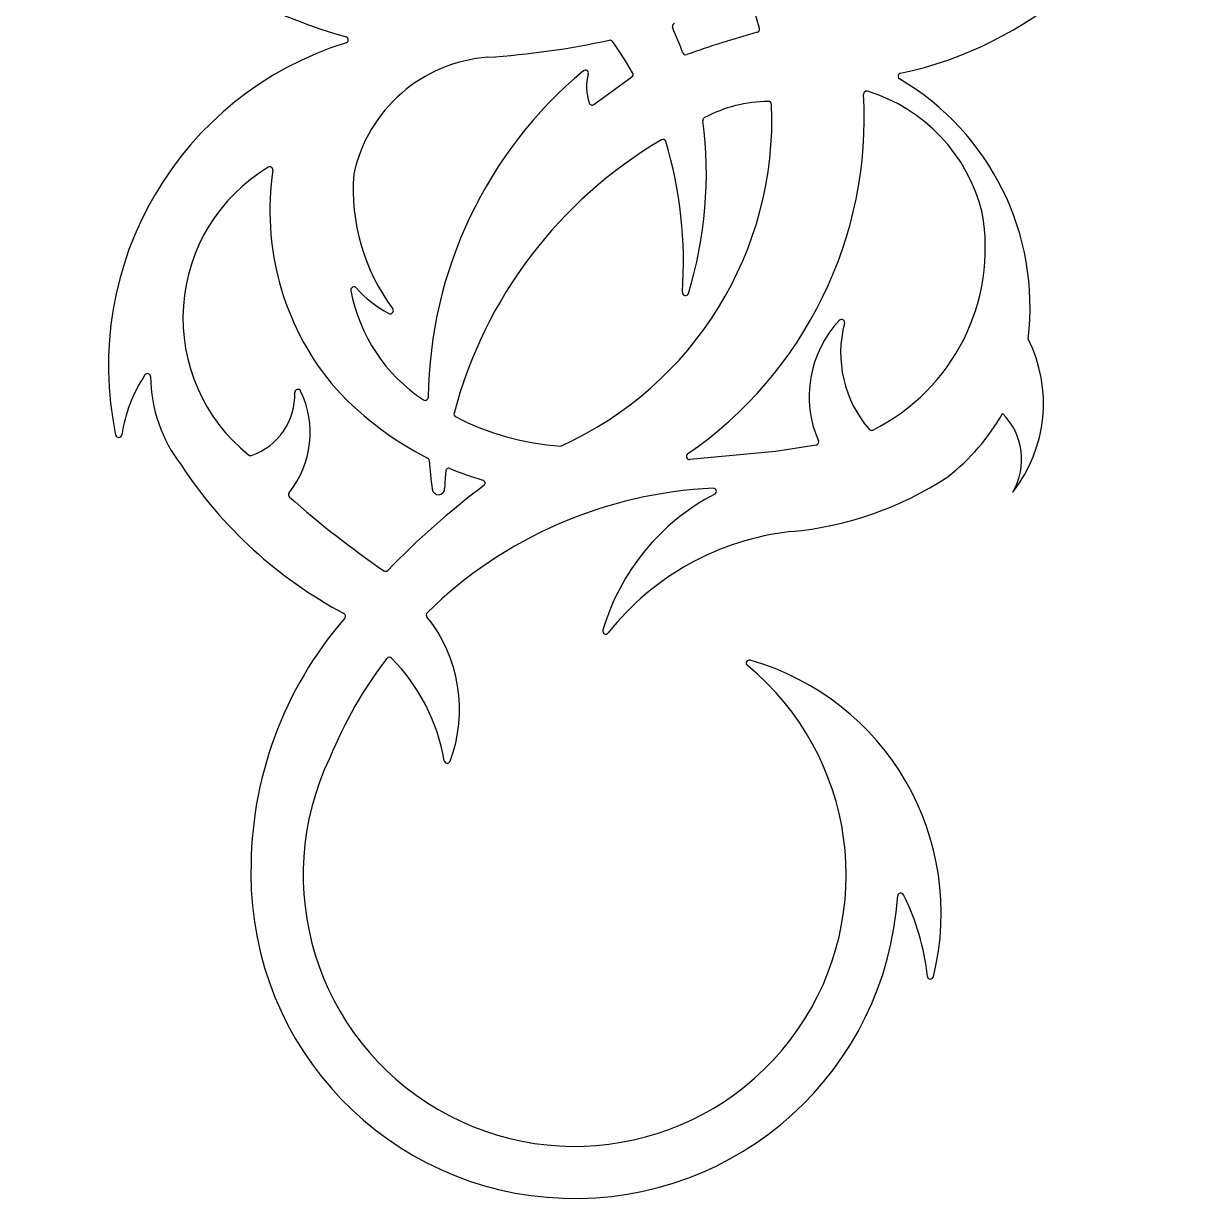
# Model space of a CAD drawing. Extents: x 0 to 16.8, y 0 to 18.
# Drawn here: x 5.46 to 11.45, y 0 to 6.07 of the extents above; entities that cross this region are included whole.
import ezdxf

# ---------------------------------------------------------------- set-up
doc = ezdxf.new("R2010")
doc.units = 0
doc.layers.add('WHITE', color=7, linetype='CONTINUOUS')

msp = doc.modelspace()

# ---------------------------------------------------------------- linework, layer by layer
at = {"layer": 'WHITE', "linetype": 'CONTINUOUS'}
for p, q in [((8.410347, 5.65322), (8.606749, 5.796058)), ((9.55856, 3.893002), (9.349154, 3.860508)), ((9.349154, 3.860508), (8.905623, 3.818552))]:
    msp.add_line(p, q, dxfattribs=at)
for centre, radius, start, end in [((7.903887, 8.7417), 2.84604, -148.99256, -105.765154), ((9.577127, 7.765573), 1.995195, -77.922953, -20.500816), ((7.412392, 5.548171), 1.919266, 15.02329, 19.612701), ((8.831905, 6.056726), 0.015833, 106.667357, 203.491769), ((6.312932, 4.961876), 2.730787, 20.551, 23.491771), ((10.558063, 1.261639), 4.939638, 105.29619, 109.734879), ((9.250766, 6.041563), 0.015833, -74.703812, 15.023288), ((7.651615, 4.303489), 1.748183, 107.324176, 191.823958), ((7.126331, 5.987481), 0.015833, -72.675822, 74.234845), ((7.567866, 10.278725), 4.391328, -86.135843, -77.869866), ((8.493955, 5.969963), 0.015833, 34.886913, 102.130133), ((6.422632, 4.525691), 2.540967, 30.541325, 34.886913), ((7.91924, 5.13397), 0.76542, 94.153416, 167.999238), ((8.884758, 5.926052), 0.015833, -159.449001, -70.265126), ((8.366598, 5.815143), 0.015833, -14.622425, 129.832833), ((9.784512, 4.115292), 2.229422, 129.832836, 179.364297), ((8.6426, 5.743135), 0.269407, 165.377574, 197.70356), ((8.597436, 5.808863), 0.015833, -53.972628, 30.541326), ((9.997888, 5.799055), 0.015833, 102.077046, 239.498807), ((9.295253, 4.606275), 1.368515, -6.891039, 59.498805), ((9.820031, 5.706962), 0.015833, 72.824619, 183.217837), ((9.566079, 4.885323), 0.875823, 13.86517, 72.824618), ((7.47771, 5.576562), 1.852446, -65.724414, 2.397445), ((8.401034, 5.666025), 0.015833, -162.296444, -53.972626), ((7.692263, 5.587336), 2.115295, -55.343785, 3.217837), ((9.317388, 4.959025), 0.710214, 90.385607, 118.135864), ((9.312715, 5.65339), 0.015833, 2.397446, 90.38561), ((6.869934, 5.297939), 2.121734, -17.019367, 7.348728), ((8.989944, 5.571352), 0.015833, 118.135866, 187.348728), ((9.940075, 3.462735), 2.329218, 120.444869, 165.181486), ((8.767863, 5.457143), 0.015833, 16.559301, 120.444863), ((6.692421, 4.840032), 2.181078, -4.136759, 16.559297), ((7.196319, 4.550309), 0.908205, 120.975402, 231.223211), ((6.737043, 5.315417), 0.015833, -8.557439, 120.975402), ((8.14734, 5.103201), 1.410341, 171.442562, 219.149932), ((8.199692, 5.213953), 1.032183, 175.601194, 216.685207), ((9.382411, 4.910736), 1.050297, -63.456766, 10.115533), ((7.170913, 4.695037), 0.015833, 41.341489, 190.546803), ((8.007362, 4.85077), 0.866656, -169.453198, -123.368188), ((7.614021, 5.084885), 0.574358, -138.65851, -117.138263), ((8.883609, 4.681553), 0.015833, 175.863244, 342.980632), ((7.359256, 4.587849), 0.015833, -117.138263, 36.685203), ((10.095413, 4.144747), 0.572866, 136.715591, 203.643957), ((9.689916, 4.52666), 0.015833, -14.747241, 136.71559), ((10.287245, 4.369427), 0.601843, 165.252756, 220.956343), ((9.991035, 4.108572), 0.74202, -38.130121, 26.708935), ((6.735147, 3.827792), 0.772589, 146.353613, 171.191794), ((6.105169, 4.247085), 0.015833, 0.616139, 146.353612), ((6.884982, 4.255471), 0.764025, -179.383859, -142.366736), ((8.312163, 5.319076), 1.675651, -138.683463, -116.992798), ((6.532996, 4.154335), 0.333221, -70.78788, 1.823661), ((6.448153, 3.957183), 0.496964, -38.681847, 25.648993), ((6.881874, 4.165443), 0.015833, 25.648994, 181.82366), ((7.539395, 4.140203), 0.015833, -123.368188, -0.635699), ((7.703633, 4.054402), 0.015833, 165.181484, 242.51189), ((8.332489, 5.263036), 1.378278, -117.488109, -93.876928), ((9.576522, 4.58923), 1.084848, -52.411962, -29.402066), ((10.2834, 3.81893), 0.336546, -30.048227, 44.93656), ((9.844685, 3.985307), 0.015833, -139.043658, -63.456761), ((5.956023, 3.948521), 0.015833, -168.176037, -8.80821), ((9.556132, 3.908648), 0.015833, -81.179621, 23.643954), ((6.637438, 3.854623), 0.015833, -128.776793, -70.78788), ((7.544434, 3.811855), 0.015833, 4.292059, 63.007201), ((8.904132, 3.834315), 0.015833, 124.656215, 275.40379), ((8.194633, 5.044988), 2.289921, -146.735429, -118.005818), ((10.139896, 4.006647), 2.586927, -175.707942, -172.438319), ((7.661004, 3.75795), 0.015833, 67.358555, 175.507151), ((8.312163, 5.319076), 1.675651, -112.641443, -106.464885), ((10.06476, 3.569072), 2.426999, 175.507148, 177.584019), ((7.832749, 3.696953), 0.015833, -52.990376, 73.535116), ((9.27195, 5.19423), 1.754695, -84.872272, -56.58508), ((6.848457, 3.636687), 0.015833, 141.318151, 228.548316), ((10.413081, 0.273933), 4.270795, 127.009629, 135.904909), ((9.125447, 1.425744), 2.246595, 92.509331, 134.529082), ((7.607688, 3.66885), 0.03233, -175.341982, 4.489825), ((9.027779, 3.654366), 0.015833, -62.457544, 92.50933), ((10.252168, 7.490425), 5.157482, -131.451682, -124.57332), ((9.572584, 2.609697), 1.162363, 117.542458, 163.644865), ((9.584133, 2.054269), 1.400929, 96.366889, 141.689717), ((7.334486, 3.256789), 0.015833, -124.573321, -44.095096), ((8.622038, 1.700355), 1.982558, 139.082744, 180.589024), ((7.111941, 3.009238), 0.015833, -40.917263, 61.994182), ((7.561078, 3.016042), 0.015833, 134.529079, 218.668452), ((6.950851, 2.527709), 0.765732, -20.502569, 38.668447), ((8.472449, 2.932548), 0.015833, 163.644864, 321.689716), ((7.353761, 2.781262), 0.015833, 44.845712, 142.58036), ((8.311579, 1.672014), 1.402383, 154.464056, 410.504813), ((9.125447, 1.425744), 2.246595, 142.580359, 157.746262), ((6.66709, 2.098279), 0.984329, 9.599013, 44.845715), ((9.213584, 2.76642), 0.015833, 74.082, 230.504818), ((8.845036, 1.474165), 1.359616, -13.973605, 74.082), ((7.653249, 2.265058), 0.015833, -170.400984, -20.502571), ((8.311579, 1.672014), 1.672014, 179.727231, 356.28209), ((9.995874, 1.562567), 0.015833, 26.672985, 176.282088), ((8.920139, 1.022164), 1.219678, 5.923788, 26.672981), ((10.149052, 1.149675), 0.015833, -174.076212, -13.973601)]:
    msp.add_arc(centre, radius, start, end, dxfattribs=at)

doc.saveas('drawing.dxf')
